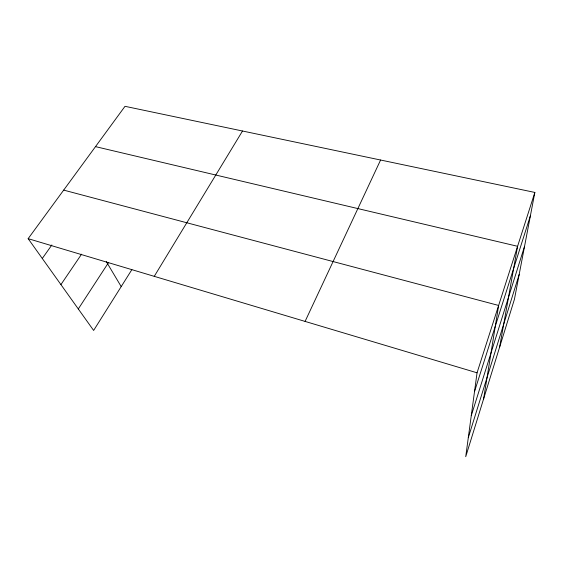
<?xml version="1.0" encoding="UTF-8"?>
<svg xmlns="http://www.w3.org/2000/svg" width="563" height="563" viewBox="0 0 563 563"><rect width="100%" height="100%" fill="white"/><g stroke="black" fill="none" stroke-linecap="round" stroke-linejoin="round"><path stroke-width="0.84" d="M534.85 192.44L477.051 372.805L465.728 456.684L514.434 299.27L534.85 192.44L125.007 106.316L28.15 238.656L93.627 330.446L131.862 269.649M483.603 398.921L498.635 305.456L63.675 190.111M499.606 347.195L517.594 246.298L95.506 146.626M468.289 437.683L519.163 274.54M471.259 415.684L524.554 246.312M474.525 391.531L530.388 215.777M305.083 321.417L380.588 160.026M154.255 276.342L242.512 131.01M78.299 308.96L108.617 262.435M60.924 284.604L81.565 254.18M42.288 258.48L51.859 244.968M28.15 238.656L477.051 372.805M106.316 261.626L121.207 286.595"/></g></svg>
